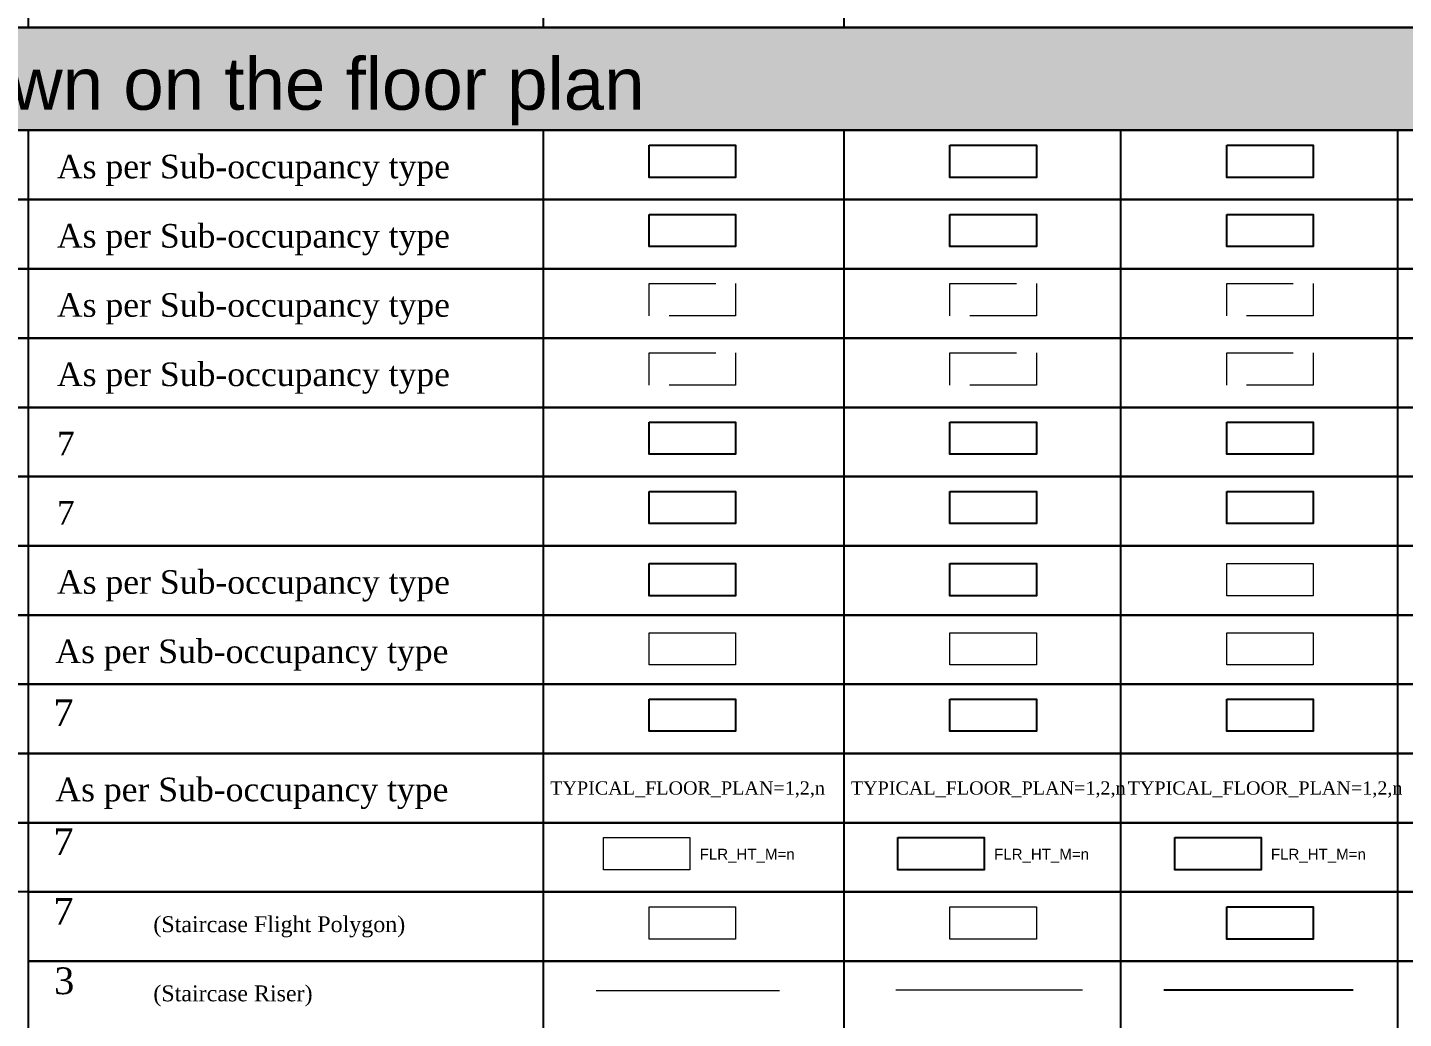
# Model space of a CAD drawing. Header units: millimetres. Extents: x -9481 to -9285, y 28735 to 28829.
# Drawn here: x -9461.74 to -9451.39, y 28795.51 to 28802.96 of the extents above; entities that cross this region are included whole.
import ezdxf

# ---------------------------------------------------------------- set-up
doc = ezdxf.new("R2010")
doc.units = ezdxf.units.MM
doc.linetypes.add('CONTINULUS', pattern=[0])
doc.linetypes.add('DASHED', pattern=[0.75, 0.5, -0.25])
for name, color, linetype in [('BLK_1_FLR_0_APPROVED_CONSTRUCTION', 7, 'Continuous'), ('BLK_1_FLR_0_DEMOLITION_AREA', 7, 'Continuous'), ('BLK_1_FLR_0_ROOF_AREA', 7, 'Continuous'), ('BLK_1_FLR_1_APPROVED_CONSTRUCTION', 7, 'Continuous'), ('BLK_1_FLR_1_DEMOLITION_AREA', 7, 'Continuous'), ('BLK_1_FLR_1_ROOF_AREA', 7, 'Continuous'), ('BLK_1_FLR_2_APPROVED_CONSTRUCTION', 7, 'Continuous'), ('BLK_1_FLR_2_DEMOLITION_AREA', 7, 'Continuous'), ('BLK_1_FLR_2_ROOF_AREA', 7, 'Continuous'), ('BLK_1_PLANTATION_GREENSTRIP', 7, 'Continuous'), ('HATCH', 7, 'Continuous')]:
    doc.layers.add(name, color=color, linetype=linetype)
for name, color, linetype, true_color, plot in [('BLK_1_FLR_0_BLT_UP_AREA', 7, 'Continuous', 0x995f4c, False), ('BLK_1_FLR_0_BLT_UP_AREA_DEDUCT', 7, 'Continuous', 0x995f4c, False), ('BLK_1_FLR_1_BLT_UP_AREA', 7, 'Continuous', 0x995f4c, False), ('BLK_1_FLR_1_BLT_UP_AREA_DEDUCT', 7, 'Continuous', 0x995f4c, False)]:
    doc.layers.add(name, color=color, linetype=linetype, true_color=true_color, plot=plot)
for name, color, linetype, lineweight in [('BLK_1_FLR_0_BLT_UP_AREA_EXISTING', 11, 'DASHED', 9), ('BLK_1_FLR_0_BLT_UP_AREA_EXISTING_DEDUCT', 11, 'DASHED', 9), ('BLK_1_FLR_0_CRPT_AREA_DEDUCT', 7, 'Continuous', 0), ('BLK_1_FLR_0_STAIR_1', 7, 'Continuous', 0), ('BLK_1_FLR_0_STAIR_1_FLIGHT_1', 7, 'Continuous', 0), ('BLK_1_FLR_1_BLT_UP_AREA_EXISTING', 11, 'DASHED', 9), ('BLK_1_FLR_1_BLT_UP_AREA_EXISTING_DEDUCT', 11, 'DASHED', 9), ('BLK_1_FLR_1_CRPT_AREA_DEDUCT', 7, 'Continuous', 0), ('BLK_1_FLR_1_STAIR_1_FLIGHT_1', 7, 'Continuous', 0), ('BLK_1_FLR_2_BLT_UP_AREA_EXISTING', 11, 'DASHED', 9), ('BLK_1_FLR_2_BLT_UP_AREA_EXISTING_DEDUCT', 11, 'DASHED', 9), ('BLK_1_FLR_2_CARPET_AREA', 7, 'Continuous', 0), ('BLK_1_FLR_2_CRPT_AREA_DEDUCT', 7, 'Continuous', 0)]:
    doc.layers.add(name, color=color, linetype=linetype, lineweight=lineweight)
doc.layers.add('BLK_1_FLR_0_CARPET_AREA', color=7, linetype='Continuous', true_color=0x995f4c)
doc.layers.add('BLK_1_FLR_1_CARPET_AREA', color=7, linetype='Continuous', true_color=0x995f4c)
for name, color, linetype, plot in [('BLK_1_FLR_1_STAIR_1', 1, 'Continuous', False), ('BLK_1_FLR_2_BLT_UP_AREA', 7, 'Continuous', False), ('BLK_1_FLR_2_BLT_UP_AREA_DEDUCT', 7, 'Continuous', False), ('BLK_1_FLR_2_STAIR_1', 1, 'Continuous', False), ('BLK_1_FLR_2_STAIR_1_FLIGHT_1', 7, 'Continuous', False)]:
    doc.layers.add(name, color=color, linetype=linetype, plot=plot)
doc.styles.add('MtXpl_Georgia', font='georgiab.ttf')
doc.styles.get("Standard").update_dxf_attribs({"font": 'arial.ttf', "height": 0.25})
doc.styles.add('TNR', font='times.ttf', dxfattribs={"height": 0.5})

# ---------------------------------------------------------------- blocks, each defined once
blk = doc.blocks.new('H2')
at = {"layer": 'HATCH', "linetype": 'CONTINULUS', "ltscale": 0.05, "true_color": 0xf7abae}
h = blk.add_hatch(color=241, dxfattribs=at)
h.dxf.hatch_style = 1
h.paths.add_polyline_path([(-9435.455, 28804.6), (-9435.455, 28803.827), (-9396.427, 28803.827), (-9396.427, 28804.6)])
blk.add_lwpolyline([(-9435.455, 28804.6), (-9396.427, 28804.6), (-9396.427, 28803.827), (-9435.455, 28803.827), (-9435.455, 28804.6)], close=True)
at = {"color": 18, "true_color": 0x000000, "insert": (-9420.014, 28804.373), "char_height": 0.39118, "attachment_point": 1}
blk.add_mtext_dynamic_manual_height_columns('Layers to be drawn on the floor plan', width=11.88863, gutter_width=1.633, heights=[0], dxfattribs=at)

msp = doc.modelspace()

# ---------------------------------------------------------------- linework, layer by layer
for p, q in [((-9461.732, 28807.647), (-9461.732, 28802.961)), ((-9457.862, 28807.126), (-9457.862, 28802.961)), ((-9455.602, 28806.085), (-9455.602, 28802.961)), ((-9461.732, 28802.188), (-9461.732, 28801.666)), ((-9457.862, 28802.188), (-9457.862, 28801.667)), ((-9455.602, 28802.188), (-9455.602, 28801.667)), ((-9453.521, 28802.188), (-9453.521, 28801.667)), ((-9451.44, 28802.188), (-9451.44, 28801.667)), ((-9461.732, 28801.667), (-9461.732, 28801.145)), ((-9457.862, 28801.667), (-9457.862, 28801.146)), ((-9455.602, 28801.667), (-9455.602, 28801.146)), ((-9453.521, 28801.667), (-9453.521, 28801.146)), ((-9451.44, 28801.667), (-9451.44, 28801.146)), ((-9461.732, 28801.146), (-9461.732, 28800.624)), ((-9457.862, 28801.146), (-9457.862, 28800.626)), ((-9455.602, 28801.146), (-9455.602, 28800.626)), ((-9453.521, 28801.146), (-9453.521, 28800.626)), ((-9451.44, 28801.146), (-9451.44, 28800.626)), ((-9461.732, 28800.626), (-9461.732, 28800.104)), ((-9457.862, 28800.626), (-9457.862, 28800.105)), ((-9455.602, 28800.626), (-9455.602, 28800.105)), ((-9453.521, 28800.626), (-9453.521, 28800.105)), ((-9451.44, 28800.626), (-9451.44, 28800.105)), ((-9461.732, 28800.105), (-9461.732, 28799.583)), ((-9457.862, 28800.105), (-9457.862, 28799.584)), ((-9455.602, 28800.105), (-9455.602, 28799.584)), ((-9453.521, 28800.105), (-9453.521, 28799.584)), ((-9451.44, 28800.105), (-9451.44, 28799.584)), ((-9461.732, 28799.584), (-9461.732, 28799.062)), ((-9457.862, 28799.584), (-9457.862, 28799.064)), ((-9455.602, 28799.584), (-9455.602, 28799.064)), ((-9453.521, 28799.584), (-9453.521, 28799.064)), ((-9451.44, 28799.584), (-9451.44, 28799.064)), ((-9461.732, 28799.064), (-9461.732, 28798.542)), ((-9457.862, 28799.064), (-9457.862, 28798.543)), ((-9455.602, 28799.064), (-9455.602, 28798.023)), ((-9453.521, 28799.064), (-9453.521, 28798.023)), ((-9451.44, 28799.064), (-9451.44, 28798.023)), ((-9461.732, 28798.543), (-9461.732, 28798.021)), ((-9457.862, 28798.543), (-9457.862, 28798.023)), ((-9461.732, 28798.023), (-9461.732, 28797.5)), ((-9457.862, 28798.023), (-9457.862, 28797.502)), ((-9455.602, 28798.023), (-9455.602, 28797.502)), ((-9453.521, 28798.023), (-9453.521, 28797.502)), ((-9451.44, 28798.023), (-9451.44, 28797.502)), ((-9461.732, 28797.502), (-9461.732, 28797.5)), ((-9461.732, 28797.502), (-9461.732, 28796.98)), ((-9457.862, 28797.502), (-9457.862, 28796.981)), ((-9455.602, 28797.502), (-9455.602, 28796.981)), ((-9453.521, 28797.502), (-9453.521, 28796.981)), ((-9451.44, 28797.502), (-9451.44, 28796.981)), ((-9461.732, 28796.981), (-9461.732, 28796.459)), ((-9461.732, 28796.981), (-9461.732, 28796.98)), ((-9457.862, 28796.981), (-9457.862, 28796.461)), ((-9455.602, 28796.981), (-9455.602, 28796.461)), ((-9453.521, 28796.981), (-9453.521, 28796.461)), ((-9451.44, 28796.981), (-9451.44, 28796.461)), ((-9461.732, 28796.461), (-9461.732, 28795.938)), ((-9457.862, 28796.461), (-9457.862, 28795.94)), ((-9455.602, 28796.461), (-9455.602, 28795.94)), ((-9453.521, 28796.461), (-9453.521, 28795.94)), ((-9451.44, 28796.461), (-9451.44, 28795.94)), ((-9461.732, 28795.94), (-9461.732, 28795.418)), ((-9457.862, 28795.94), (-9457.862, 28795.419)), ((-9455.602, 28795.94), (-9455.602, 28795.419)), ((-9453.521, 28795.94), (-9453.521, 28795.419)), ((-9451.44, 28795.94), (-9451.44, 28795.419))]:
    msp.add_line(p, q)
for points in [[(-9442.23, 28805.564), (-9442.23, 28802.961), (-9481.258, 28802.961), (-9481.258, 28805.564)], [(-9481.258, 28801.667), (-9481.258, 28802.188), (-9442.23, 28802.188), (-9442.23, 28801.667), (-9470.864, 28801.667)], [(-9470.864, 28801.667), (-9442.23, 28801.667), (-9442.23, 28801.146), (-9481.258, 28801.146), (-9481.258, 28801.667)], [(-9481.258, 28800.626), (-9481.258, 28801.146), (-9442.23, 28801.146), (-9442.23, 28800.626), (-9470.864, 28800.626)], [(-9470.864, 28800.626), (-9442.23, 28800.626), (-9442.23, 28800.105), (-9481.258, 28800.105), (-9481.258, 28800.626)], [(-9481.258, 28799.584), (-9481.258, 28800.105), (-9442.23, 28800.105), (-9442.23, 28799.584), (-9481.258, 28799.584)], [(-9481.258, 28799.064), (-9481.258, 28799.584), (-9442.23, 28799.584), (-9442.23, 28799.064), (-9481.258, 28799.064)], [(-9481.258, 28798.543), (-9481.258, 28799.064), (-9442.23, 28799.064), (-9442.23, 28798.543), (-9470.864, 28798.543)], [(-9470.864, 28798.543), (-9442.23, 28798.543), (-9442.23, 28798.023), (-9481.258, 28798.023)], [(-9481.258, 28796.461), (-9481.258, 28796.981), (-9442.23, 28796.981), (-9442.23, 28796.461), (-9470.864, 28796.461)], [(-9461.732, 28796.461), (-9442.23, 28796.461), (-9442.23, 28795.94), (-9461.732, 28795.94)], [(-9461.732, 28795.94), (-9442.23, 28795.94), (-9442.23, 28795.419), (-9461.732, 28795.419)]]:
    msp.add_lwpolyline(points)
for points in [[(-9481.258, 28798.023), (-9442.23, 28798.023), (-9442.23, 28797.502), (-9481.258, 28797.502), (-9481.258, 28798.023)], [(-9481.258, 28797.502), (-9442.23, 28797.502), (-9442.23, 28796.981), (-9481.258, 28796.981), (-9481.258, 28797.502)]]:
    msp.add_lwpolyline(points, close=True)
at = {"layer": 'BLK_1_FLR_0_APPROVED_CONSTRUCTION', "color": 7}
msp.add_lwpolyline([(-9457.064, 28799.994), (-9456.415, 28799.994), (-9456.415, 28799.752), (-9457.064, 28799.752)], close=True, dxfattribs=at)
at = {"layer": 'BLK_1_FLR_0_BLT_UP_AREA', "color": 11}
msp.add_lwpolyline([(-9457.064, 28802.077), (-9456.415, 28802.077), (-9456.415, 28801.834), (-9457.064, 28801.834)], close=True, dxfattribs=at)
at = {"layer": 'BLK_1_FLR_0_BLT_UP_AREA_DEDUCT', "color": 11}
msp.add_lwpolyline([(-9457.064, 28801.556), (-9456.415, 28801.556), (-9456.415, 28801.314), (-9457.064, 28801.314)], close=True, dxfattribs=at)
at = {"layer": 'BLK_1_FLR_0_BLT_UP_AREA_EXISTING', "color": 11}
msp.add_lwpolyline([(-9457.064, 28801.035), (-9456.415, 28801.035), (-9456.415, 28800.793), (-9457.064, 28800.793)], close=True, dxfattribs=at)
at = {"layer": 'BLK_1_FLR_0_BLT_UP_AREA_EXISTING_DEDUCT', "color": 11}
msp.add_lwpolyline([(-9457.064, 28800.515), (-9456.415, 28800.515), (-9456.415, 28800.272), (-9457.064, 28800.272)], close=True, dxfattribs=at)
at = {"layer": 'BLK_1_FLR_0_CARPET_AREA', "color": 11}
msp.add_lwpolyline([(-9457.064, 28798.93), (-9456.415, 28798.93), (-9456.415, 28798.688), (-9457.064, 28798.688)], close=True, dxfattribs=at)
at = {"layer": 'BLK_1_FLR_0_CRPT_AREA_DEDUCT', "color": 11}
msp.add_lwpolyline([(-9457.064, 28798.41), (-9456.415, 28798.41), (-9456.415, 28798.168), (-9457.064, 28798.168)], close=True, dxfattribs=at)
at = {"layer": 'BLK_1_FLR_0_DEMOLITION_AREA', "color": 7}
msp.add_lwpolyline([(-9457.064, 28799.473), (-9456.415, 28799.473), (-9456.415, 28799.231), (-9457.064, 28799.231)], close=True, dxfattribs=at)
at = {"layer": 'BLK_1_FLR_0_ROOF_AREA', "linetype": 'CONTINULUS', "ltscale": 0.05}
msp.add_lwpolyline([(-9457.064, 28797.911), (-9456.415, 28797.911), (-9456.415, 28797.669), (-9457.064, 28797.669)], close=True, dxfattribs=at)
at = {"layer": 'BLK_1_FLR_0_STAIR_1'}
msp.add_lwpolyline([(-9457.409, 28796.87), (-9456.76, 28796.87), (-9456.76, 28796.628), (-9457.409, 28796.628)], close=True, dxfattribs=at)
at = {"layer": 'BLK_1_FLR_0_STAIR_1_FLIGHT_1', "color": 3}
msp.add_line((-9457.462, 28795.721), (-9456.085, 28795.721), dxfattribs=at)
at = {"layer": 'BLK_1_FLR_0_STAIR_1_FLIGHT_1'}
msp.add_lwpolyline([(-9457.064, 28796.349), (-9456.415, 28796.349), (-9456.415, 28796.107), (-9457.064, 28796.107)], close=True, dxfattribs=at)
at = {"layer": 'BLK_1_FLR_1_APPROVED_CONSTRUCTION', "color": 7}
msp.add_lwpolyline([(-9454.804, 28799.994), (-9454.154, 28799.994), (-9454.154, 28799.752), (-9454.804, 28799.752)], close=True, dxfattribs=at)
at = {"layer": 'BLK_1_FLR_1_BLT_UP_AREA', "color": 11}
msp.add_lwpolyline([(-9454.804, 28802.077), (-9454.154, 28802.077), (-9454.154, 28801.834), (-9454.804, 28801.834)], close=True, dxfattribs=at)
at = {"layer": 'BLK_1_FLR_1_BLT_UP_AREA_DEDUCT', "color": 11}
msp.add_lwpolyline([(-9454.804, 28801.556), (-9454.154, 28801.556), (-9454.154, 28801.314), (-9454.804, 28801.314)], close=True, dxfattribs=at)
at = {"layer": 'BLK_1_FLR_1_BLT_UP_AREA_EXISTING', "color": 11}
msp.add_lwpolyline([(-9454.804, 28801.035), (-9454.154, 28801.035), (-9454.154, 28800.793), (-9454.804, 28800.793)], close=True, dxfattribs=at)
at = {"layer": 'BLK_1_FLR_1_BLT_UP_AREA_EXISTING_DEDUCT', "color": 11}
msp.add_lwpolyline([(-9454.804, 28800.515), (-9454.154, 28800.515), (-9454.154, 28800.272), (-9454.804, 28800.272)], close=True, dxfattribs=at)
at = {"layer": 'BLK_1_FLR_1_CARPET_AREA', "color": 11}
msp.add_lwpolyline([(-9454.804, 28798.93), (-9454.154, 28798.93), (-9454.154, 28798.688), (-9454.804, 28798.688)], close=True, dxfattribs=at)
at = {"layer": 'BLK_1_FLR_1_CRPT_AREA_DEDUCT', "color": 11}
msp.add_lwpolyline([(-9454.804, 28798.41), (-9454.154, 28798.41), (-9454.154, 28798.168), (-9454.804, 28798.168)], close=True, dxfattribs=at)
at = {"layer": 'BLK_1_FLR_1_DEMOLITION_AREA', "color": 7}
msp.add_lwpolyline([(-9454.804, 28799.473), (-9454.154, 28799.473), (-9454.154, 28799.231), (-9454.804, 28799.231)], close=True, dxfattribs=at)
at = {"layer": 'BLK_1_FLR_1_ROOF_AREA', "linetype": 'CONTINULUS', "ltscale": 0.05}
msp.add_lwpolyline([(-9454.804, 28797.911), (-9454.154, 28797.911), (-9454.154, 28797.669), (-9454.804, 28797.669)], close=True, dxfattribs=at)
at = {"layer": 'BLK_1_FLR_1_STAIR_1', "color": 7}
msp.add_lwpolyline([(-9455.195, 28796.87), (-9454.546, 28796.87), (-9454.546, 28796.628), (-9455.195, 28796.628)], close=True, dxfattribs=at)
at = {"layer": 'BLK_1_FLR_1_STAIR_1_FLIGHT_1', "color": 3}
msp.add_line((-9455.211, 28795.725), (-9453.807, 28795.725), dxfattribs=at)
at = {"layer": 'BLK_1_FLR_1_STAIR_1_FLIGHT_1'}
msp.add_lwpolyline([(-9454.804, 28796.349), (-9454.154, 28796.349), (-9454.154, 28796.107), (-9454.804, 28796.107)], close=True, dxfattribs=at)
at = {"layer": 'BLK_1_FLR_2_APPROVED_CONSTRUCTION', "color": 7}
msp.add_lwpolyline([(-9452.723, 28799.994), (-9452.074, 28799.994), (-9452.074, 28799.752), (-9452.723, 28799.752)], close=True, dxfattribs=at)
at = {"layer": 'BLK_1_FLR_2_BLT_UP_AREA', "color": 11}
msp.add_lwpolyline([(-9452.723, 28802.077), (-9452.074, 28802.077), (-9452.074, 28801.834), (-9452.723, 28801.834)], close=True, dxfattribs=at)
at = {"layer": 'BLK_1_FLR_2_BLT_UP_AREA_DEDUCT', "color": 11}
msp.add_lwpolyline([(-9452.723, 28801.556), (-9452.074, 28801.556), (-9452.074, 28801.314), (-9452.723, 28801.314)], close=True, dxfattribs=at)
at = {"layer": 'BLK_1_FLR_2_BLT_UP_AREA_EXISTING', "color": 11}
msp.add_lwpolyline([(-9452.723, 28801.035), (-9452.074, 28801.035), (-9452.074, 28800.793), (-9452.723, 28800.793)], close=True, dxfattribs=at)
at = {"layer": 'BLK_1_FLR_2_BLT_UP_AREA_EXISTING_DEDUCT', "color": 11}
msp.add_lwpolyline([(-9452.723, 28800.515), (-9452.074, 28800.515), (-9452.074, 28800.272), (-9452.723, 28800.272)], close=True, dxfattribs=at)
at = {"layer": 'BLK_1_FLR_2_CARPET_AREA', "color": 11}
msp.add_lwpolyline([(-9452.723, 28798.93), (-9452.074, 28798.93), (-9452.074, 28798.688), (-9452.723, 28798.688)], close=True, dxfattribs=at)
at = {"layer": 'BLK_1_FLR_2_CRPT_AREA_DEDUCT', "color": 11}
msp.add_lwpolyline([(-9452.723, 28798.41), (-9452.074, 28798.41), (-9452.074, 28798.168), (-9452.723, 28798.168)], close=True, dxfattribs=at)
at = {"layer": 'BLK_1_FLR_2_DEMOLITION_AREA', "color": 7}
msp.add_lwpolyline([(-9452.723, 28799.473), (-9452.074, 28799.473), (-9452.074, 28799.231), (-9452.723, 28799.231)], close=True, dxfattribs=at)
at = {"layer": 'BLK_1_FLR_2_ROOF_AREA', "linetype": 'CONTINULUS', "ltscale": 0.05}
msp.add_lwpolyline([(-9452.723, 28797.911), (-9452.074, 28797.911), (-9452.074, 28797.669), (-9452.723, 28797.669)], close=True, dxfattribs=at)
at = {"layer": 'BLK_1_FLR_2_STAIR_1', "color": 7}
msp.add_lwpolyline([(-9453.114, 28796.87), (-9452.465, 28796.87), (-9452.465, 28796.628), (-9453.114, 28796.628)], close=True, dxfattribs=at)
at = {"layer": 'BLK_1_FLR_2_STAIR_1_FLIGHT_1', "color": 3}
msp.add_line((-9453.196, 28795.725), (-9451.773, 28795.725), dxfattribs=at)
at = {"layer": 'BLK_1_FLR_2_STAIR_1_FLIGHT_1', "linetype": 'CONTINULUS', "ltscale": 0.05}
msp.add_lwpolyline([(-9452.723, 28796.349), (-9452.074, 28796.349), (-9452.074, 28796.107), (-9452.723, 28796.107)], close=True, dxfattribs=at)

# ---------------------------------------------------------------- block references
at = {"layer": 'BLK_1_PLANTATION_GREENSTRIP', "linetype": 'CONTINULUS'}
msp.add_blockref('H2', (-45.803, -1.639), dxfattribs=at)

# ---------------------------------------------------------------- texts
at = {"linetype": 'CONTINULUS', "style": 'MtXpl_Georgia'}
for s, height, p in [('As per Sub-occupancy type', 0.17748, (-9461.517, 28801.827)), ('As per Sub-occupancy type', 0.17748, (-9461.517, 28801.306)), ('As per Sub-occupancy type', 0.17748, (-9461.517, 28800.786)), ('As per Sub-occupancy type', 0.17748, (-9461.517, 28800.265)), ('7', 0.177, (-9461.517, 28799.744)), ('7', 0.177, (-9461.517, 28799.224)), ('As per Sub-occupancy type', 0.17748, (-9461.517, 28798.703)), ('As per Sub-occupancy type', 0.17748, (-9461.529, 28798.182)), ('7', 0.201, (-9461.543, 28797.709)), ('As per Sub-occupancy type', 0.17748, (-9461.529, 28797.143)), ('7', 0.201, (-9461.543, 28796.739)), ('7', 0.201, (-9461.543, 28796.216)), ('(Staircase Flight Polygon)', 0.11941, (-9460.792, 28796.159)), ('3', 0.201, (-9461.538, 28795.693)), ('(Staircase Riser)', 0.11941, (-9460.792, 28795.639))]:
    msp.add_text(s, height=height, dxfattribs=at).set_placement(p)
at = {"layer": 'BLK_1_FLR_0_BLT_UP_AREA', "color": 11, "insert": (-9457.809, 28797.293), "char_height": 0.1, "attachment_point": 1, "style": 'TNR'}
msp.add_mtext_dynamic_manual_height_columns('TYPICAL_FLOOR_PLAN=1,2,n', width=3.3155, gutter_width=2.5, heights=[0], dxfattribs=at)
at = {"layer": 'BLK_1_FLR_0_STAIR_1', "insert": (-9456.685, 28796.786), "char_height": 0.081, "attachment_point": 1}
msp.add_mtext_dynamic_manual_height_columns('FLR_HT_M=n', width=0.42206, gutter_width=0.405, heights=[0], dxfattribs=at)
at = {"layer": 'BLK_1_FLR_1_BLT_UP_AREA', "color": 11, "insert": (-9455.549, 28797.293), "char_height": 0.1, "attachment_point": 1, "style": 'TNR'}
msp.add_mtext_dynamic_manual_height_columns('TYPICAL_FLOOR_PLAN=1,2,n', width=3.3155, gutter_width=2.5, heights=[0], dxfattribs=at)
at = {"layer": 'BLK_1_FLR_1_STAIR_1', "color": 7, "insert": (-9454.472, 28796.786), "char_height": 0.081, "attachment_point": 1}
msp.add_mtext_dynamic_manual_height_columns('FLR_HT_M=n', width=0.42206, gutter_width=0.405, heights=[0], dxfattribs=at)
at = {"layer": 'BLK_1_FLR_2_BLT_UP_AREA', "color": 11, "insert": (-9453.468, 28797.293), "char_height": 0.1, "attachment_point": 1, "style": 'TNR'}
msp.add_mtext_dynamic_manual_height_columns('TYPICAL_FLOOR_PLAN=1,2,n', width=3.3155, gutter_width=2.5, heights=[0], dxfattribs=at)
at = {"layer": 'BLK_1_FLR_2_STAIR_1', "color": 7, "insert": (-9452.391, 28796.786), "char_height": 0.081, "attachment_point": 1}
msp.add_mtext_dynamic_manual_height_columns('FLR_HT_M=n', width=0.42206, gutter_width=0.405, heights=[0], dxfattribs=at)

doc.saveas('drawing.dxf')
